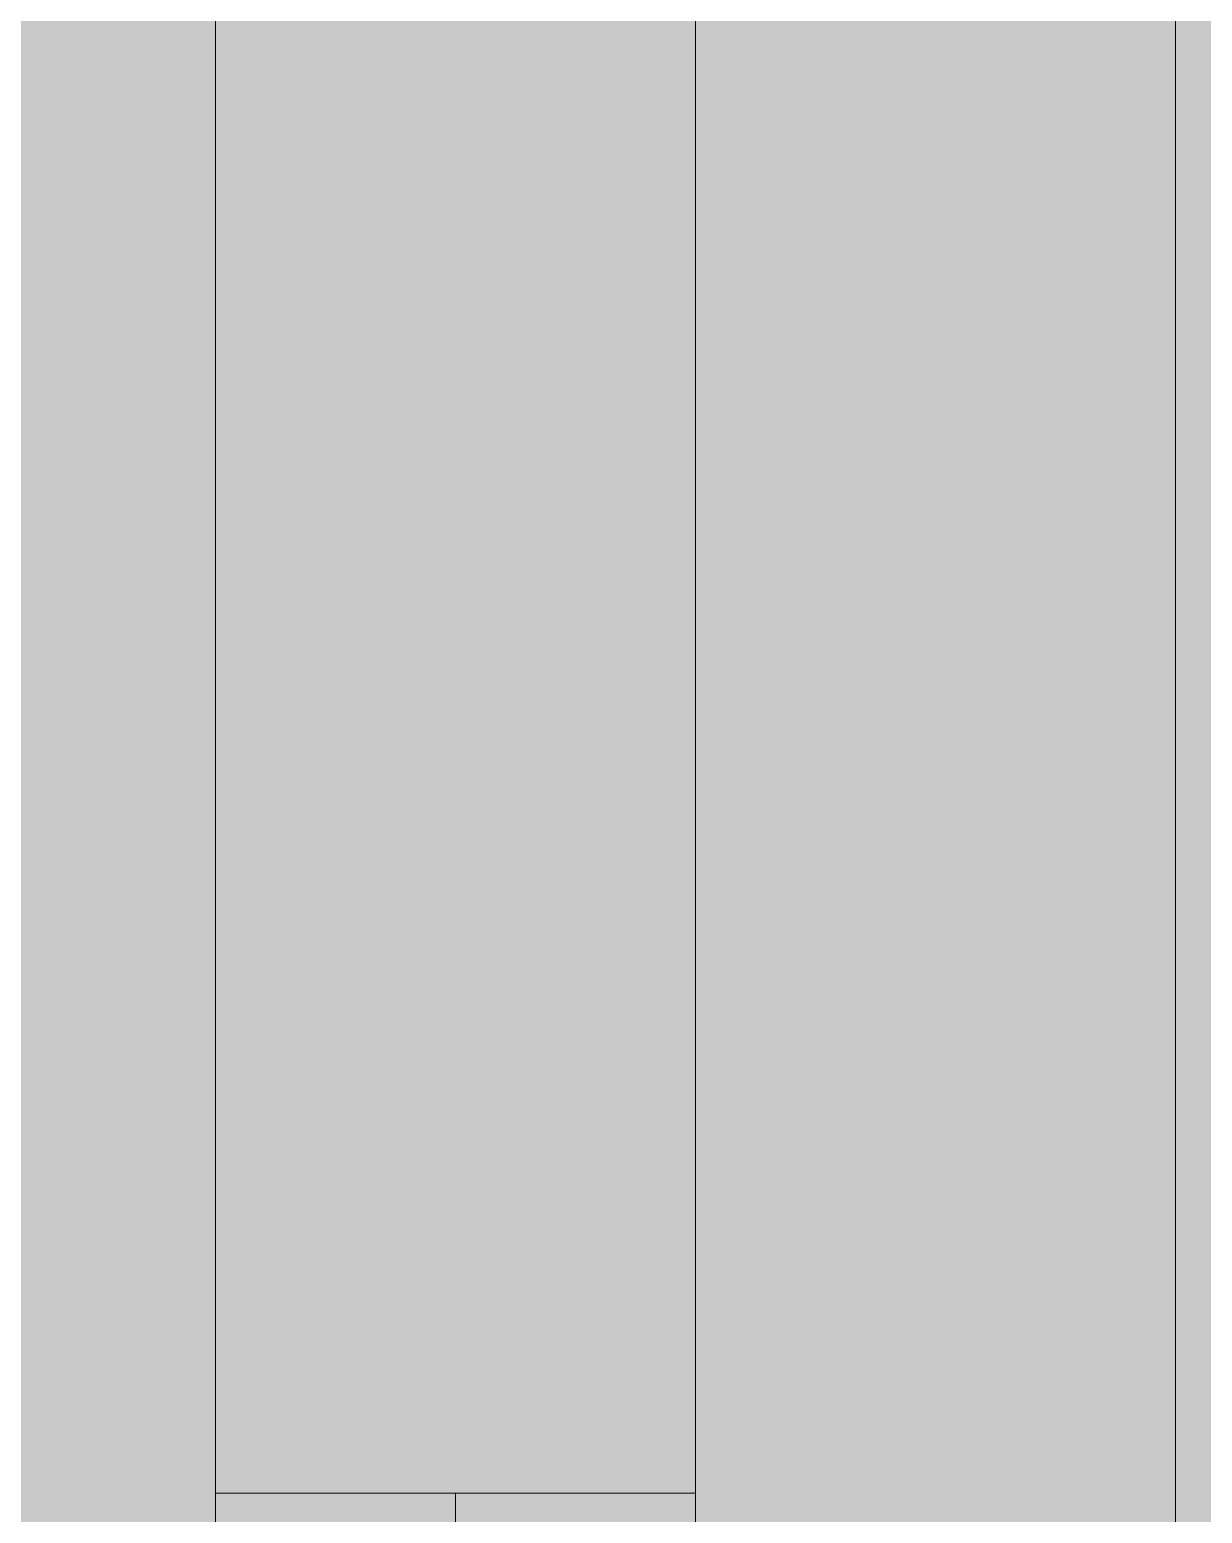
# Model space of a CAD drawing. Header units: centimetres. Extents: x -4381 to 5639, y -3920 to 4826.
# Drawn here: x 70.5281 to 70.7725, y 33.1294 to 33.4385 of the extents above; entities that cross this region are included whole.
import ezdxf
from ezdxf.xclip import XClip

# ---------------------------------------------------------------- set-up
doc = ezdxf.new("R2010")
doc.units = ezdxf.units.CM
doc.header["$MEASUREMENT"] = 0
doc.header["$XCLIPFRAME"] = 0
doc.set_wipeout_variables(frame=1)
doc.linetypes.add('Wipeout_Contour', pattern=[100, 0, -100])
doc.layers.add('01- MOBILIER_Pen_No__7', color=7, linetype='Continuous', lineweight=5)
doc.layers.add('Structural - Bearing_Pen_No__1', color=7, linetype='Continuous', lineweight=5)
doc.layers.add('Drawing & Figure', color=7, linetype='Continuous')
doc.layers.add('Structural - Bearing', color=7, linetype='Continuous')
doc.layers.add('Structural - Bearing_Pen_No__102', color=7, linetype='Continuous', lineweight=5, true_color=0xcccccc)

# ---------------------------------------------------------------- blocks, each defined once
blk = doc.blocks.new('Drawing_7_7', base_point=(-363.09186, 32.20361))
at = {"color": 254, "linetype": 'Wipeout_Contour', "lineweight": 0, "ltscale": 934.205659}
blk.add_wipeout([(70.83688, 35.37361), (70.04938, 35.37361), (70.04938, 32.23361), (70.83688, 32.23361), (70.83688, 33.19361), (70.82688, 33.19361), (70.81188, 33.19361), (70.80481, 33.19654), (70.80188, 33.20361), (70.80481, 33.21068), (70.81188, 33.21361), (70.83688, 33.21361)], dxfattribs=at).dxf.layer = 'Structural - Bearing'
at = {"layer": 'Structural - Bearing_Pen_No__102', "linetype": 'Continuous', "ltscale": 10}
blk.add_hatch(color=256, dxfattribs=at).paths.add_polyline_path([(70.83688, 35.37361), (70.04938, 35.37361), (70.04938, 32.23361), (70.83688, 32.23361), (70.83688, 33.19361), (70.82688, 33.19361), (70.81188, 33.19361), (70.80481, 33.19654), (70.80188, 33.20361), (70.80481, 33.21068), (70.81188, 33.21361), (70.83688, 33.21361)])
at = {"layer": '01- MOBILIER_Pen_No__7', "linetype": 'Continuous', "ltscale": 10}
for p, q in [((70.56688, 33.13361), (70.61688, 33.13361)), ((70.61688, 33.13361), (70.62263, 33.13361)), ((70.61688, 33.13361), (70.61688, 32.78361)), ((70.62263, 33.13361), (70.63347, 33.13361)), ((70.63347, 33.13361), (70.64333, 33.13361)), ((70.64333, 33.13361), (70.65191, 33.13361)), ((70.65191, 33.13361), (70.65894, 33.13361)), ((70.65894, 33.13361), (70.66423, 33.13361)), ((70.66423, 33.13361), (70.66688, 33.13361))]:
    blk.add_line(p, q, dxfattribs=at)
at = {"layer": 'Structural - Bearing_Pen_No__1', "linetype": 'Continuous', "ltscale": 10}
for p, q in [((70.56688, 32.38361), (70.56688, 35.37361)), ((70.66688, 32.38361), (70.66688, 35.37361)), ((70.76688, 32.38361), (70.76688, 35.37361))]:
    blk.add_line(p, q, dxfattribs=at)

msp = doc.modelspace()

# ---------------------------------------------------------------- block references
at = {"layer": 'Drawing & Figure', "color": 151, "linetype": 'Continuous', "lineweight": 5, "ltscale": 10, "true_color": 0x80c2ff}
ref = msp.add_blockref('Drawing_7_7', (-363.09186, 32.20361), dxfattribs=at)
XClip(ref).set_block_clipping_path([(51.7463984619, 23.6253966175), (100.4426918859, 45.1170657245)])

doc.saveas('drawing.dxf')
